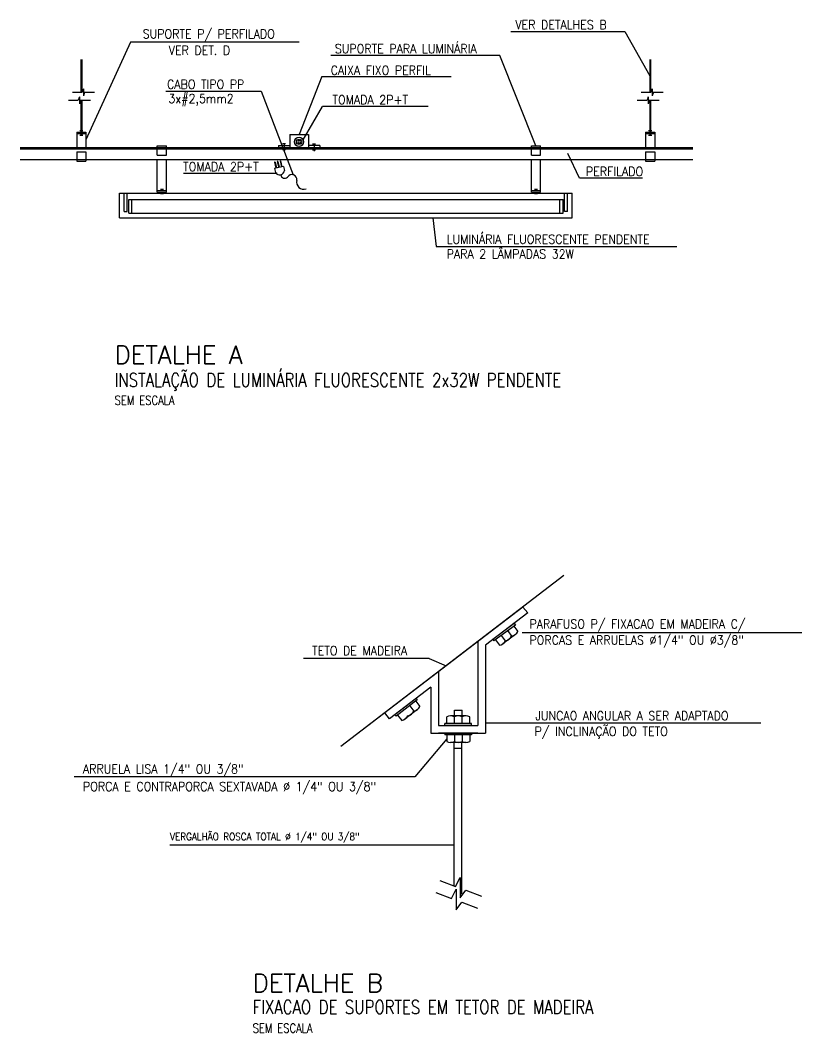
# Model space of a CAD drawing. Header units: millimetres. Extents: x 27525 to 1347740, y 16401 to 59429.
# Drawn here: x 664478 to 673167, y 36093 to 47347 of the extents above; entities that cross this region are included whole.
import ezdxf
from ezdxf.lldxf.tags import DXFTag

# ---------------------------------------------------------------- set-up
doc = ezdxf.new("R2010")
doc.units = ezdxf.units.MM
for name, color, linetype in [('-EPDET', 3, 'Continuous'), ('-EPTEXT', 2, 'Continuous'), ('LINHADECHAMADA', 1, 'Continuous'), ('PERFILADO', 2, 'Continuous'), ('Text_140', 5, 'Continuous')]:
    doc.layers.add(name, color=color, linetype=linetype)
doc.styles.add('A-175', font='romans.shx', dxfattribs={"height": 0.3375})
doc.styles.add('ROMAN-SIMPLEX', font='romans')
doc.styles.add('SIMPLEX', font='simplex.shx')
tags = doc.linetypes.add('HIDDEN', pattern=[0.375, 0.25, -0.125]).pattern_tags.tags
tags[6:7] = [DXFTag(74, 4), DXFTag(75, 0), DXFTag(340, '0'), DXFTag(46, 1.0), DXFTag(50, 0.0), DXFTag(44, 0.0), DXFTag(45, 0.0)]
tags[4:5] = [DXFTag(74, 4), DXFTag(75, 0), DXFTag(340, '0'), DXFTag(46, 1.0), DXFTag(50, 0.0), DXFTag(44, 0.0), DXFTag(45, 0.0)]

msp = doc.modelspace()

# ---------------------------------------------------------------- linework, layer by layer
at = {"layer": '-EPDET'}
for p, q in [((665152.882, 46909.816), (665152.882, 46546.033)), ((665163.081, 46909.816), (665163.081, 46546.033)), ((671476.391, 46909.816), (671476.391, 46546.033)), ((671486.59, 46909.816), (671486.59, 46546.033)), ((665057.631, 46546.033), (665167.214, 46546.033)), ((665136.15, 46497.12), (665123.243, 46458.108)), ((665136.15, 46497.12), (665136.15, 46419.095)), ((665180.122, 46585.045), (665167.214, 46546.033)), ((665180.122, 46585.045), (665180.122, 46507.02)), ((665193.029, 46546.033), (665180.122, 46507.02)), ((665193.029, 46546.033), (665302.612, 46546.033)), ((671381.14, 46546.033), (671490.722, 46546.033)), ((671459.658, 46497.12), (671446.751, 46458.108)), ((671459.658, 46497.12), (671459.658, 46419.095)), ((671503.63, 46585.045), (671490.722, 46546.033)), ((671503.63, 46585.045), (671503.63, 46507.02)), ((671516.537, 46546.033), (671503.63, 46507.02)), ((671516.537, 46546.033), (671626.12, 46546.033)), ((665013.66, 46458.108), (665123.243, 46458.108)), ((665149.058, 46458.108), (665136.15, 46419.095)), ((665149.058, 46458.108), (665258.641, 46458.108)), ((665152.882, 46458.108), (665152.882, 46103.798)), ((665163.081, 46458.108), (665163.081, 46103.798)), ((671337.168, 46458.108), (671446.751, 46458.108)), ((671472.566, 46458.108), (671459.658, 46419.095)), ((671472.566, 46458.108), (671582.149, 46458.108)), ((671476.391, 46458.108), (671476.391, 46103.798)), ((671486.59, 46458.108), (671486.59, 46103.798)), ((665106.986, 46103.798), (665208.978, 46103.798)), ((665106.986, 46103.798), (665106.986, 45933.811)), ((665106.986, 46086.799), (665208.978, 46086.799)), ((665140.983, 46120.796), (665174.981, 46120.796)), ((665140.983, 46071.014), (665174.981, 46071.014)), ((665152.882, 46086.799), (665152.882, 46071.014)), ((665163.081, 46086.799), (665163.081, 46071.014)), ((665208.978, 46103.798), (665208.978, 45933.811)), ((667474.833, 46076.672), (667680.996, 46076.672)), ((667474.833, 46076.672), (667474.833, 45933.811)), ((667680.996, 46076.672), (667680.996, 45933.811)), ((671430.494, 46103.798), (671430.494, 45933.811)), ((671430.494, 46103.798), (671532.486, 46103.798)), ((671430.494, 46086.799), (671532.486, 46086.799)), ((671464.491, 46120.796), (671498.489, 46120.796)), ((671464.491, 46071.014), (671498.489, 46071.014)), ((671476.391, 46086.799), (671476.391, 46071.014)), ((671486.59, 46086.799), (671486.59, 46071.014)), ((671532.486, 46103.798), (671532.486, 45933.811)), ((664478.035, 45933.811), (671957.453, 45933.811)), ((666001.996, 45848.818), (666001.996, 45950.81)), ((666001.996, 45950.81), (666103.988, 45950.81)), ((666103.988, 45848.818), (666103.988, 45950.81)), ((667347.964, 45953.307), (667474.833, 45953.307)), ((667347.964, 45953.307), (667347.964, 45933.811)), ((667428.397, 45972.882), (667394.4, 45972.882)), ((667411.399, 45972.882), (667411.399, 45891.853)), ((667807.866, 45953.307), (667680.996, 45953.307)), ((667727.432, 45972.882), (667761.429, 45972.882)), ((667744.431, 45972.882), (667744.431, 45891.853)), ((667807.866, 45953.307), (667807.866, 45933.811)), ((670160.57, 45950.81), (670262.562, 45950.81)), ((670160.57, 45848.818), (670160.57, 45950.81)), ((670262.562, 45848.818), (670262.562, 45950.81)), ((665106.986, 45882.815), (665208.978, 45882.815)), ((665106.986, 45882.815), (665106.986, 45780.823)), ((665208.978, 45882.815), (665208.978, 45780.823)), ((666001.996, 45848.818), (666103.988, 45848.818)), ((667428.397, 45908.31), (667394.4, 45908.31)), ((667727.432, 45908.31), (667761.429, 45908.31)), ((670160.57, 45848.818), (670262.562, 45848.818)), ((671430.494, 45882.815), (671430.494, 45780.823)), ((671430.494, 45882.815), (671532.486, 45882.815)), ((671532.486, 45882.815), (671532.486, 45780.823)), ((664478.035, 45797.822), (671957.453, 45797.822)), ((665106.986, 45780.823), (665208.978, 45780.823)), ((666001.996, 45436.843), (666001.996, 45797.822)), ((666103.988, 45436.843), (666103.988, 45797.822)), ((667403.809, 45723.289), (667304.471, 45700.175)), ((667304.471, 45700.175), (667315.074, 45654.603)), ((667311.488, 45771.619), (667305.691, 45770.27)), ((667305.691, 45770.27), (667321.1, 45704.044)), ((667311.488, 45771.619), (667326.897, 45705.393)), ((667341.629, 45778.632), (667335.833, 45777.283)), ((667335.833, 45777.283), (667351.242, 45711.058)), ((667341.629, 45778.632), (667357.038, 45712.406)), ((667371.771, 45785.645), (667365.974, 45784.296)), ((667365.974, 45784.296), (667381.383, 45718.071)), ((667371.771, 45785.645), (667387.18, 45719.419)), ((667403.809, 45723.289), (667414.413, 45677.717)), ((670160.57, 45436.843), (670160.57, 45797.822)), ((670262.562, 45436.843), (670262.562, 45797.822)), ((671430.494, 45780.823), (671532.486, 45780.823)), ((666035.993, 45469.627), (666069.99, 45469.627)), ((666047.892, 45453.842), (666047.892, 45469.627)), ((666058.091, 45453.842), (666058.091, 45469.627)), ((670194.567, 45469.627), (670228.564, 45469.627)), ((670206.466, 45453.842), (670206.466, 45469.627)), ((670216.665, 45453.842), (670216.665, 45469.627)), ((665582.949, 45423.851), (670614.558, 45423.851)), ((665582.949, 45151.872), (665582.949, 45423.851)), ((665633.945, 45219.867), (665633.945, 45423.851)), ((665667.942, 45219.867), (665667.942, 45423.851)), ((665684.941, 45355.856), (670512.565, 45355.856)), ((665684.941, 45202.868), (665684.941, 45355.856)), ((665718.938, 45202.868), (665718.938, 45355.856)), ((666001.996, 45453.842), (666103.988, 45453.842)), ((666001.996, 45436.843), (666103.988, 45436.843)), ((666035.993, 45419.845), (666069.99, 45419.845)), ((670160.57, 45453.842), (670262.562, 45453.842)), ((670160.57, 45436.843), (670262.562, 45436.843)), ((670194.567, 45419.845), (670228.564, 45419.845)), ((670478.568, 45202.868), (670478.568, 45355.856)), ((670512.565, 45202.868), (670512.565, 45355.856)), ((670529.564, 45219.867), (670529.564, 45423.851)), ((670563.561, 45219.867), (670563.561, 45423.851)), ((670614.558, 45151.872), (670614.558, 45423.851)), ((665582.949, 45151.872), (670614.558, 45151.872)), ((665633.945, 45219.867), (665667.942, 45219.867)), ((665684.941, 45202.868), (670512.565, 45202.868)), ((670563.561, 45219.867), (670529.564, 45219.867)), ((670522.606, 41174.454), (668043.524, 39274.801)), ((670122.971, 40761.146), (669651.736, 40400.052)), ((670122.971, 40761.146), (669651.736, 40400.052)), ((670122.971, 40761.146), (670066.563, 40825)), ((669970.81, 40640.62), (669730.939, 40464.673)), ((669970.81, 40640.62), (669982.86, 40624.192)), ((669982.86, 40624.192), (669742.988, 40448.245)), ((669983.324, 40519.125), (669844.672, 40417.397)), ((669897.191, 40561.354), (669941.437, 40501.033)), ((669965.726, 40611.625), (670009.972, 40551.304)), ((669566.741, 40442.001), (669566.741, 39509.902)), ((669730.939, 40464.673), (669742.988, 40448.245)), ((669760.122, 40460.813), (669804.368, 40400.492)), ((669822.11, 40405.164), (669822.11, 40405.164)), ((669872.24, 40449.471), (669827.61, 40510.315)), ((669872.24, 40449.471), (669871.862, 40449.986)), ((669940.774, 40499.742), (669940.396, 40500.257)), ((669651.736, 40400.052), (669651.736, 39424.907)), ((669127.715, 40105.587), (669127.715, 39509.902)), ((669042.72, 39933.379), (668582.542, 39580.758)), ((669042.72, 39933.379), (668582.542, 39580.758)), ((669042.72, 39933.379), (669042.72, 39424.907)), ((668879.764, 39808.894), (668644.284, 39627.111)), ((668892.213, 39792.767), (668656.733, 39610.985)), ((668808.113, 39727.845), (668853.826, 39668.628)), ((668875.393, 39779.783), (668921.106, 39720.566)), ((668879.764, 39808.894), (668892.213, 39792.767)), ((668582.542, 39580.758), (668530.846, 39648.223)), ((668644.284, 39627.111), (668656.733, 39610.985)), ((668673.553, 39623.969), (668719.267, 39564.753)), ((668895.257, 39687.743), (668759.144, 39582.642)), ((668785.915, 39615.383), (668785.525, 39615.889)), ((668853.195, 39667.321), (668852.805, 39667.827)), ((669434.201, 39615.27), (669262.233, 39615.291)), ((669304.741, 39679.897), (669389.736, 39679.897)), ((669304.741, 39615.285), (669304.741, 39679.897)), ((669389.736, 39615.275), (669389.736, 39679.897)), ((669127.715, 39509.902), (669566.741, 39509.902)), ((669495.969, 39530.275), (669198.487, 39530.275)), ((669198.487, 39509.902), (669198.487, 39530.275)), ((669495.969, 39509.902), (669198.487, 39509.902)), ((669219.736, 39530.275), (669219.736, 39605.083)), ((669304.731, 39530.275), (669304.731, 39605.083)), ((669389.726, 39530.275), (669389.726, 39605.083)), ((669474.721, 39530.275), (669474.721, 39605.083)), ((669495.969, 39509.902), (669495.969, 39530.275)), ((669042.72, 39424.907), (669651.736, 39424.907)), ((669495.969, 39424.907), (669198.487, 39424.907)), ((669198.487, 39424.907), (669198.487, 39404.534)), ((669495.969, 39404.534), (669198.487, 39404.534)), ((669219.736, 39404.534), (669219.736, 39329.725)), ((669304.731, 39404.534), (669304.731, 39329.725)), ((669389.726, 39404.534), (669389.726, 39329.725)), ((669474.721, 39404.534), (669474.721, 39329.725)), ((669495.969, 39424.907), (669495.969, 39404.534)), ((669434.201, 39319.539), (669262.233, 39319.518)), ((669303.379, 37724.924), (669303.432, 39319.523)), ((669303.432, 39329.076), (669303.432, 39329.715)), ((669388.371, 37634.207), (669388.427, 39319.533)), ((669388.427, 39329.076), (669388.427, 39329.715)), ((669303.43, 39254.912), (669388.425, 39254.912)), ((669318.417, 37719.234), (669368.152, 37820.309)), ((669368.152, 37820.309), (669368.152, 37591.113)), ((669143.083, 37785.571), (669318.417, 37719.234)), ((669098.48, 37652.621), (669273.814, 37586.285)), ((669273.814, 37586.285), (669323.549, 37687.359)), ((669323.549, 37687.359), (669323.549, 37458.163)), ((669368.152, 37591.113), (669431.421, 37676.351)), ((669431.421, 37676.351), (669606.755, 37610.015)), ((669323.549, 37458.163), (669386.818, 37543.401)), ((669386.818, 37543.401), (669562.152, 37477.065))]:
    msp.add_line(p, q, dxfattribs=at)
at = {"layer": '-EPDET', "linetype": 'HIDDEN', "ltscale": 20}
msp.add_line((664478.035, 45916.812), (671957.453, 45916.812), dxfattribs=at)
at = {"layer": '-EPDET', "color": 2}
msp.add_line((669566.741, 39424.907), (669127.715, 39424.907), dxfattribs=at)
at = {"layer": '-EPDET'}
for radius in [50.996, 29.521]:
    msp.add_circle((667577.915, 45996.236), radius, dxfattribs=at)
for centre, radius, start, end in [((667577.915, 45996.236), 14.76, 0, 180), ((667577.915, 45996.236), 14.76, 180, 0), ((667361.359, 45680.705), 53.138, 209.4199526, 356.7761474), ((667418.118, 45637.013), 45.438, 190.2213562, 314.0435478), ((667497.71, 45575.57), 55.971, 351.6622595, 149.0542257), ((667637.985, 45548.871), 86.905, 167.6536694, 223.7834681), ((667629.565, 45556.225), 86.633, 231.1678821, 288.3139666), ((669926.399, 40593.387), 93.571, 279.2483876, 333.2721355), ((669789.33, 40492.846), 93.571, 279.2483876, 333.2721355), ((669857.864, 40543.117), 93.571, 279.2483876, 333.2721355), ((668701.966, 39656.71), 93.571, 280.6550569, 334.6788048), ((668769.246, 39708.648), 93.571, 280.6550569, 334.6788048), ((668836.526, 39760.586), 93.571, 280.6550569, 334.6788048), ((669262.233, 39521.72), 93.571, 62.988126, 117.011874), ((669347.228, 39521.72), 93.571, 62.988126, 117.011874), ((669432.223, 39521.72), 93.571, 62.988126, 117.011874), ((669262.233, 39413.089), 93.571, 242.988126, 297.011874), ((669347.228, 39413.089), 93.571, 242.988126, 297.011874), ((669432.223, 39413.089), 93.571, 242.988126, 297.011874)]:
    msp.add_arc(centre, radius, start, end, dxfattribs=at)
at = {"color": 0}
msp.add_line((670066.563, 40825), (668043.524, 39274.801), dxfattribs=at)
at = {"layer": 'LINHADECHAMADA'}
for p, q in [((669933.528, 47221.263), (671198.749, 47221.263)), ((671198.749, 47221.263), (671476.391, 46727.924)), ((665704.354, 47104.027), (665208.978, 46018.804)), ((667578.411, 47104.027), (665704.354, 47104.027)), ((669809.23, 46955.24), (667930.842, 46955.24)), ((670211.566, 45950.81), (669809.23, 46955.24)), ((667832.373, 46720.229), (667578.517, 46076.672)), ((667832.373, 46720.229), (669269.228, 46720.229)), ((666098.213, 46559.255), (667156.102, 46559.255)), ((667156.102, 46559.255), (667512.511, 45629.548)), ((667624.265, 46017.501), (667836.672, 46388.387)), ((669014.635, 46388.387), (667836.672, 46388.387)), ((670694.131, 45590.38), (670565.548, 45865.841)), ((666292.125, 45648.048), (667335.704, 45648.048)), ((671396.271, 45590.38), (670694.131, 45590.38)), ((669064.899, 45151.872), (669101.317, 44832.458)), ((669101.317, 44832.458), (671776.49, 44832.458)), ((670059.305, 40540.472), (673166.583, 40540.472)), ((669023.375, 40253.469), (667625.777, 40253.469)), ((669651.736, 39536.73), (672711.112, 39536.73)), ((669219.977, 39361.671), (668864.053, 38938.633)), ((668864.053, 38938.633), (665077.829, 38938.633)), ((666140.078, 38182.175), (669303.394, 38182.175))]:
    msp.add_line(p, q, dxfattribs=at)
at = {"layer": 'PERFILADO', "color": 1, "linetype": 'Continuous', "lineweight": -2, "ltscale": 50}
msp.add_line((669023.375, 40253.469), (669212.04, 40170.203), dxfattribs=at)

# ---------------------------------------------------------------- texts
at = {"layer": '-EPTEXT', "style": 'ROMAN-SIMPLEX'}
for s, height, width, p in [('VER DETALHES B', 100, 0.9, (669982.464, 47247.17)), ('SUPORTE P/ PERFILADO', 100, 0.9, (665839.124, 47145.528)), ('VER DET. D', 100, 0.9, (666129.15, 46963.55)), ('SUPORTE PARA LUMINÁRIA', 100, 0.9, (667975.384, 46981.147)), ('CAIXA FIXO PERFIL', 100, 0.9, (667929.289, 46740.954)), ('CABO TIPO PP', 100, 0.9, (666109.676, 46585.162)), ('3x#2,5mm2', 100, 0.9, (666125.637, 46426.965)), ('TOMADA 2P+T', 100, 0.9, (667948.837, 46413.318)), ('TOMADA 2P+T', 100, 0.9, (666288.709, 45669.846)), ('PERFILADO', 100, 0.9, (670766.589, 45616.286)), ('LUMINÁRIA FLUORESCENTE PENDENTE', 100, 0.9, (669218.316, 44863.313)), ('PARA 2 LÂMPADAS 32W', 100, 0.9, (669218.316, 44699.197)), ('SEM ESCALA', 101.1825, 0.8, (665527.696, 43072.818)), ('PARAFUSO P/ FIXACAO EM MADEIRA C/', 100, 0.9, (670139.105, 40586.474)), ('PORCAS E ARRUELAS %%C1/4" OU %%C3/8"', 100, 0.9, (670139.105, 40407.458)), ('TETO DE MADEIRA', 100, 0.9, (667722.874, 40290.399)), ('JUNCAO ANGULAR A SER ADAPTADO', 100, 0.9, (670204.402, 39566.405)), ('P/ INCLINAÇÃO DO TETO', 100, 0.9, (670195.936, 39392.977)), ('ARRUELA LISA 1/4" OU 3/8"', 100, 0.9, (665174.927, 38975.563)), ('PORCA E CONTRAPORCA SEXTAVADA %%c 1/4" OU 3/8"', 100, 0.9, (665174.927, 38779.996)), ('VERGALHÃO ROSCA TOTAL %%c 1/4" OU 3/8"', 80, 0.9, (666142.59, 38233.717)), ('SEM ESCALA', 101.1825, 0.8, (667062.452, 36093.243))]:
    msp.add_text(s, height=height, dxfattribs=dict(at, width=width)).set_placement(p)
at = {"layer": '-EPTEXT', "color": 3, "style": 'SIMPLEX', "width": 0.8}
for s, p in [('INSTALAÇÃO DE LUMINÁRIA FLUORESCENTE 2x32W PENDENTE', (665527.696, 43273.081)), ('FIXACAO DE SUPORTES EM TETOR DE MADEIRA', (667062.452, 36302.242))]:
    msp.add_text(s, height=151.77391, dxfattribs=at).set_placement(p)
at = {"layer": 'Text_140', "style": 'A-175'}
for s, p in [('DETALHE A', (665527.696, 43529.563)), ('DETALHE B', (667062.452, 36546.075))]:
    msp.add_text(s, height=200, dxfattribs=at).set_placement(p)

doc.saveas('drawing.dxf')
